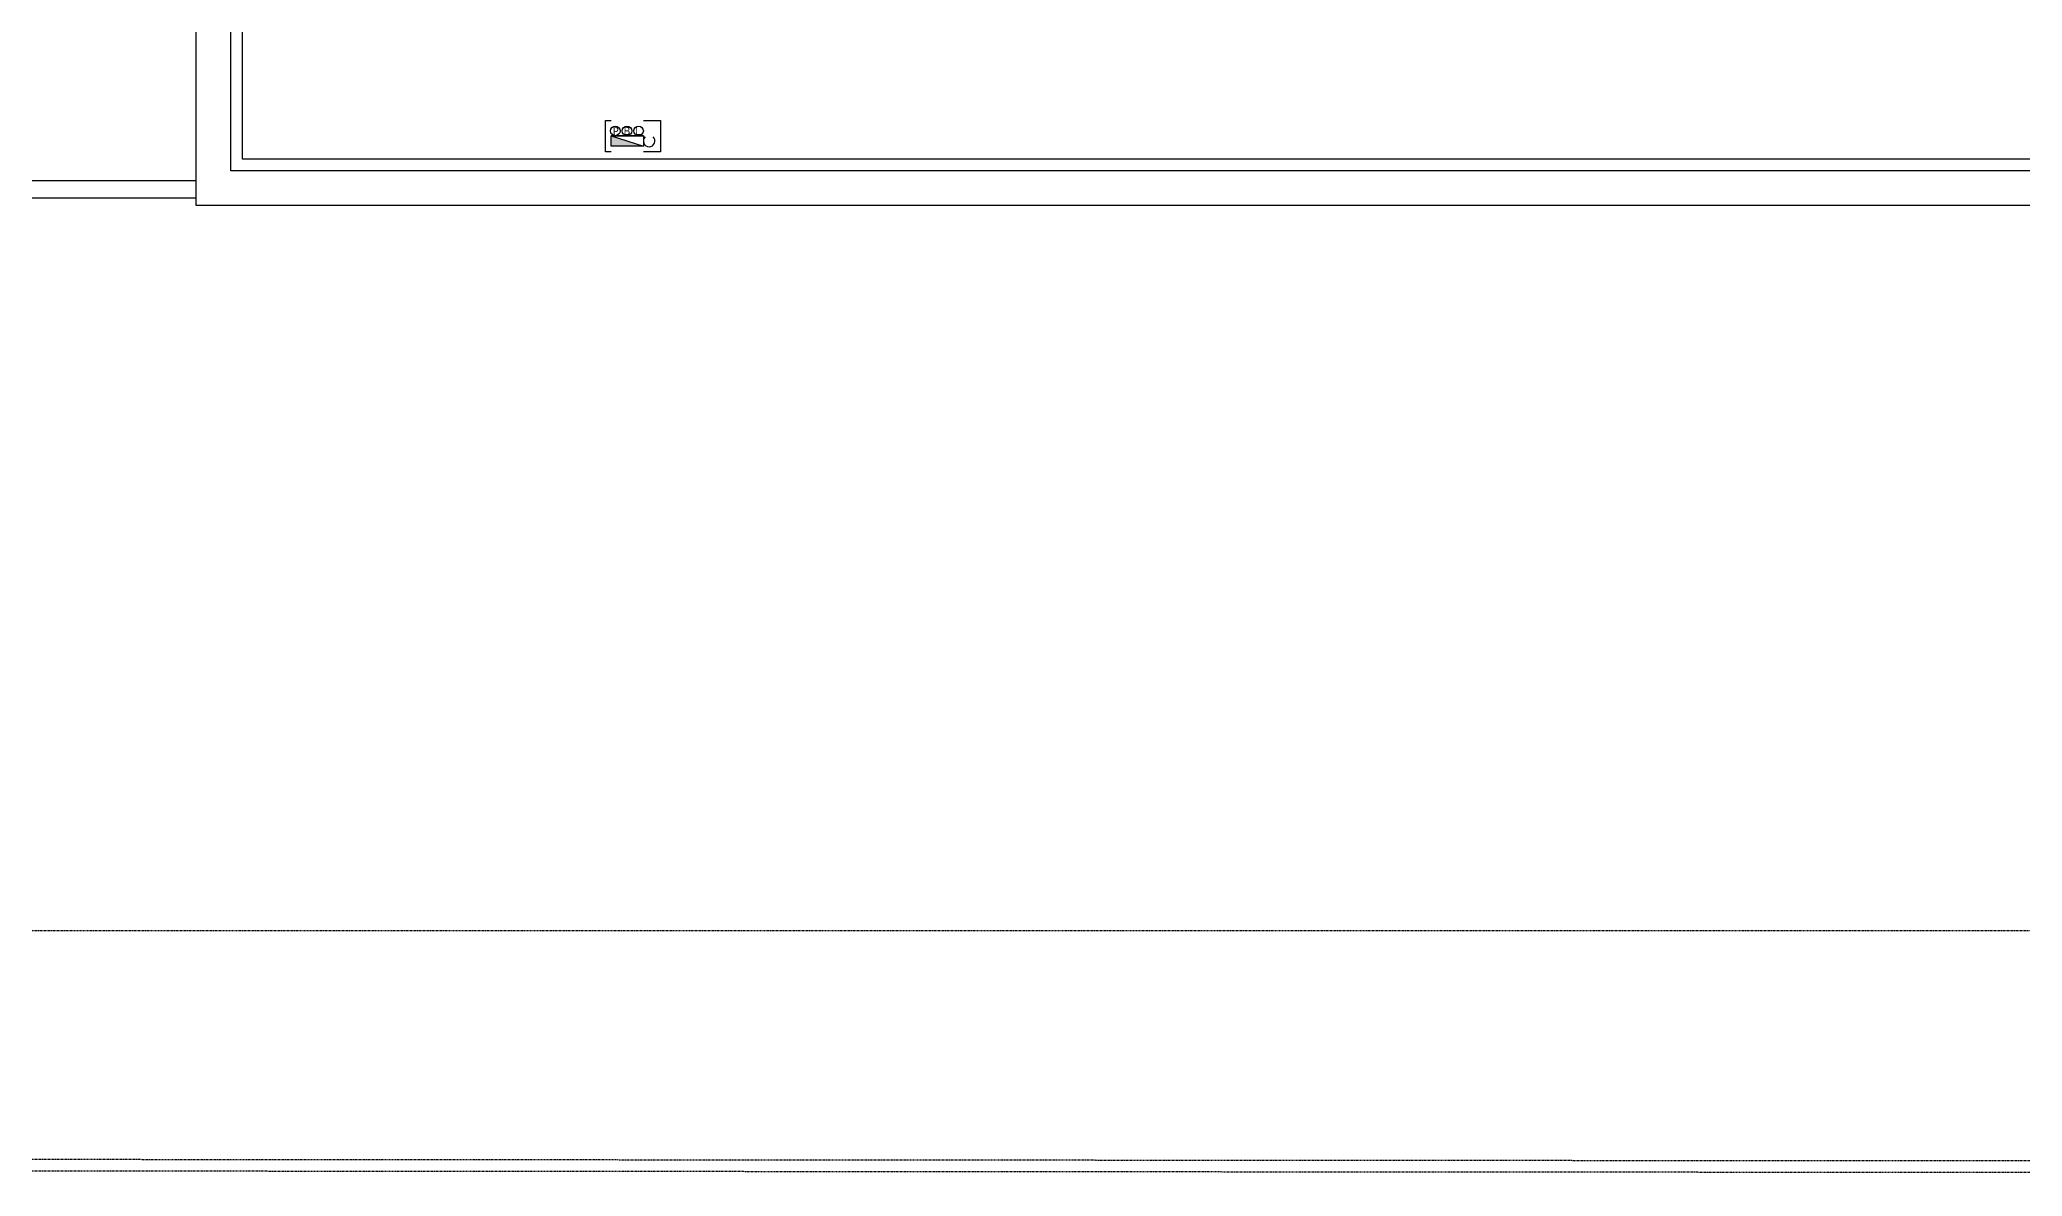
# Model space of a CAD drawing. Header units: millimetres. Extents: x 367092 to 767578, y 396038 to 811791.
# Drawn here: x 550723 to 552770, y 590743 to 591916 of the extents above; entities that cross this region are included whole.
import ezdxf
from ezdxf.enums import TextEntityAlignment as Align

# ---------------------------------------------------------------- set-up
doc = ezdxf.new("R2010")
doc.units = ezdxf.units.MM
doc.header["$LTSCALE"] = 100
doc.header["$MEASUREMENT"] = 0
for name, pattern in [('-HID', [2.5, 1.5, -1]), ('HIDDEN', [9.525, 6.35, -3.175]), ('HIDDEN2', [0.1875, 0.125, -0.0625])]:
    doc.linetypes.add(name, pattern=pattern)
doc.layers.get('0').update_dxf_attribs({"linetype": 'CONTINUOUS'})
for name, color, linetype in [('ELE2', 3, 'CONTINUOUS'), ('IHC', 3, 'CONTINUOUS'), ('LAND-3', 9, 'CONTINUOUS'), ('polesign', 7, 'HIDDEN2'), ('트렌치', 9, 'CONTINUOUS')]:
    doc.layers.add(name, color=color, linetype=linetype)
doc.styles.add('MAP_맑은고딕', font='malgun_0.ttf')

# ---------------------------------------------------------------- blocks, each defined once
blk = doc.blocks.new('smdklfmdfgdfgdfg')
at = {"layer": 'LAND-3', "ltscale": 0.1}
for points in [[(36461308, -38004), (36415653, -38004)], [(36461308, -38304), (36415829, -38304)]]:
    blk.add_lwpolyline(points, dxfattribs=at)
blk = doc.blocks.new('소화전(H)')
at = {"layer": 'IHC'}
h = blk.add_hatch(color=3, dxfattribs=at)
h.dxf.hatch_style = 1
h.paths.add_polyline_path([(-2.78, 0), (2.78, -1.8), (2.78, 0)])
at = {"linetype": 'HIDDEN', "ltscale": 0.2}
for points in [[(-2.78, -4.44), (-5.75, -4.44), (-5.75, 1), (-2.78, 1)], [(2.78, 1), (3.78, 1), (3.78, -4.44), (2.78, -4.44)]]:
    blk.add_lwpolyline(points, dxfattribs=at)
at = {"layer": 'IHC', "color": 3}
for p, q in [((2.78, -1.8), (-2.78, 0)), ((-2.78, -1.8), (2.78, -1.8))]:
    blk.add_line(p, q, dxfattribs=at)
blk.add_lwpolyline([(2.78, -1.8), (-2.78, -1.8), (-2.78, 0), (2.78, 0)], close=True, dxfattribs=at)
for centre in [(-1.95, -2.63), (0.05, -2.63), (2.08, -2.63)]:
    blk.add_circle(centre, 0.83, dxfattribs=at)
blk.add_arc((-3.78, -0.9), 1, 313.176, 226.824, dxfattribs=at)
at = {"layer": 'IHC', "color": 2, "style": 'MAP_맑은고딕'}
for s, p in [('L', (-1.84, -2.62)), ('B', (0.06, -2.62)), ('P', (2, -2.58))]:
    blk.add_text(s, height=1.38, rotation=180, dxfattribs=at).set_placement(p, align=Align.MIDDLE_CENTER)
blk = doc.blocks.new('A$C5041cb64')
at = {"xscale": 100, "yscale": 100, "zscale": 100, "rotation": 179.9999999999999}
blk.add_blockref('소화전(H)', (-472234, 67972), dxfattribs=at)
blk = doc.blocks.new('sdafewf')
at = {"layer": 'ELE2', "color": 253, "ltscale": 0.1}
for points in [[(225851, 28108), (62726, 28108), (62726, 117883)], [(225851, 28708), (63326, 28708), (63326, 117883), (62726, 117883)]]:
    blk.add_lwpolyline(points, dxfattribs=at)
at = {"layer": 'LAND-3', "color": 253, "linetype": '-HID', "ltscale": 0.1}
blk.add_lwpolyline([(-7765, 119133), (14358, 35087), (14919, 33175), (15590, 31310), (16500, 29462), (17499, 27754), (18599, 26071), (19831, 24507), (21202, 23052), (22692, 21731), (24294, 20545), (25979, 19432), (27703, 18423), (29515, 17575), (31397, 16883), (33320, 16304), (35285, 15859), (37274, 15651), (39267, 15588), (247787, 15588)], dxfattribs=at)
for points in [[(199328, 28108), (199351, 23339, -0.414214), (187351, 11339), (42774, 11440)], [(199128, 28108), (199151, 23339, -0.414214), (187351, 11539), (42774, 11640)]]:
    blk.add_lwpolyline(points, format="xyb", dxfattribs=at)
at = {"layer": '트렌치', "color": 253, "ltscale": 0.1}
blk.add_lwpolyline([(228551, 126883), (228551, 122883), (231651, 122883), (231651, 121083), (239276, 121083), (239276, 41333), (231651, 41333), (231651, 39533), (228551, 39533), (228551, 35733), (225651, 35733), (225651, 28908), (63526, 28908), (63526, 117683)], dxfattribs=at)
at = {"color": 253, "linetype": '-HID', "ltscale": 0.1}
blk.add_blockref('A$C5041cb64', (542409, -38838), dxfattribs=at)
at = {"color": 253, "linetype": '-HID'}
blk.add_blockref('smdklfmdfgdfgdfg', (-36398581, 66537), dxfattribs=at)

msp = doc.modelspace()

# ---------------------------------------------------------------- block references
at = {"layer": 'polesign', "xscale": 0.05973333333333333, "yscale": 0.05973333333333333, "zscale": 0.05973333333333333}
msp.add_blockref('sdafewf', (547137.7, 590065.5), dxfattribs=at)

doc.saveas('drawing.dxf')
